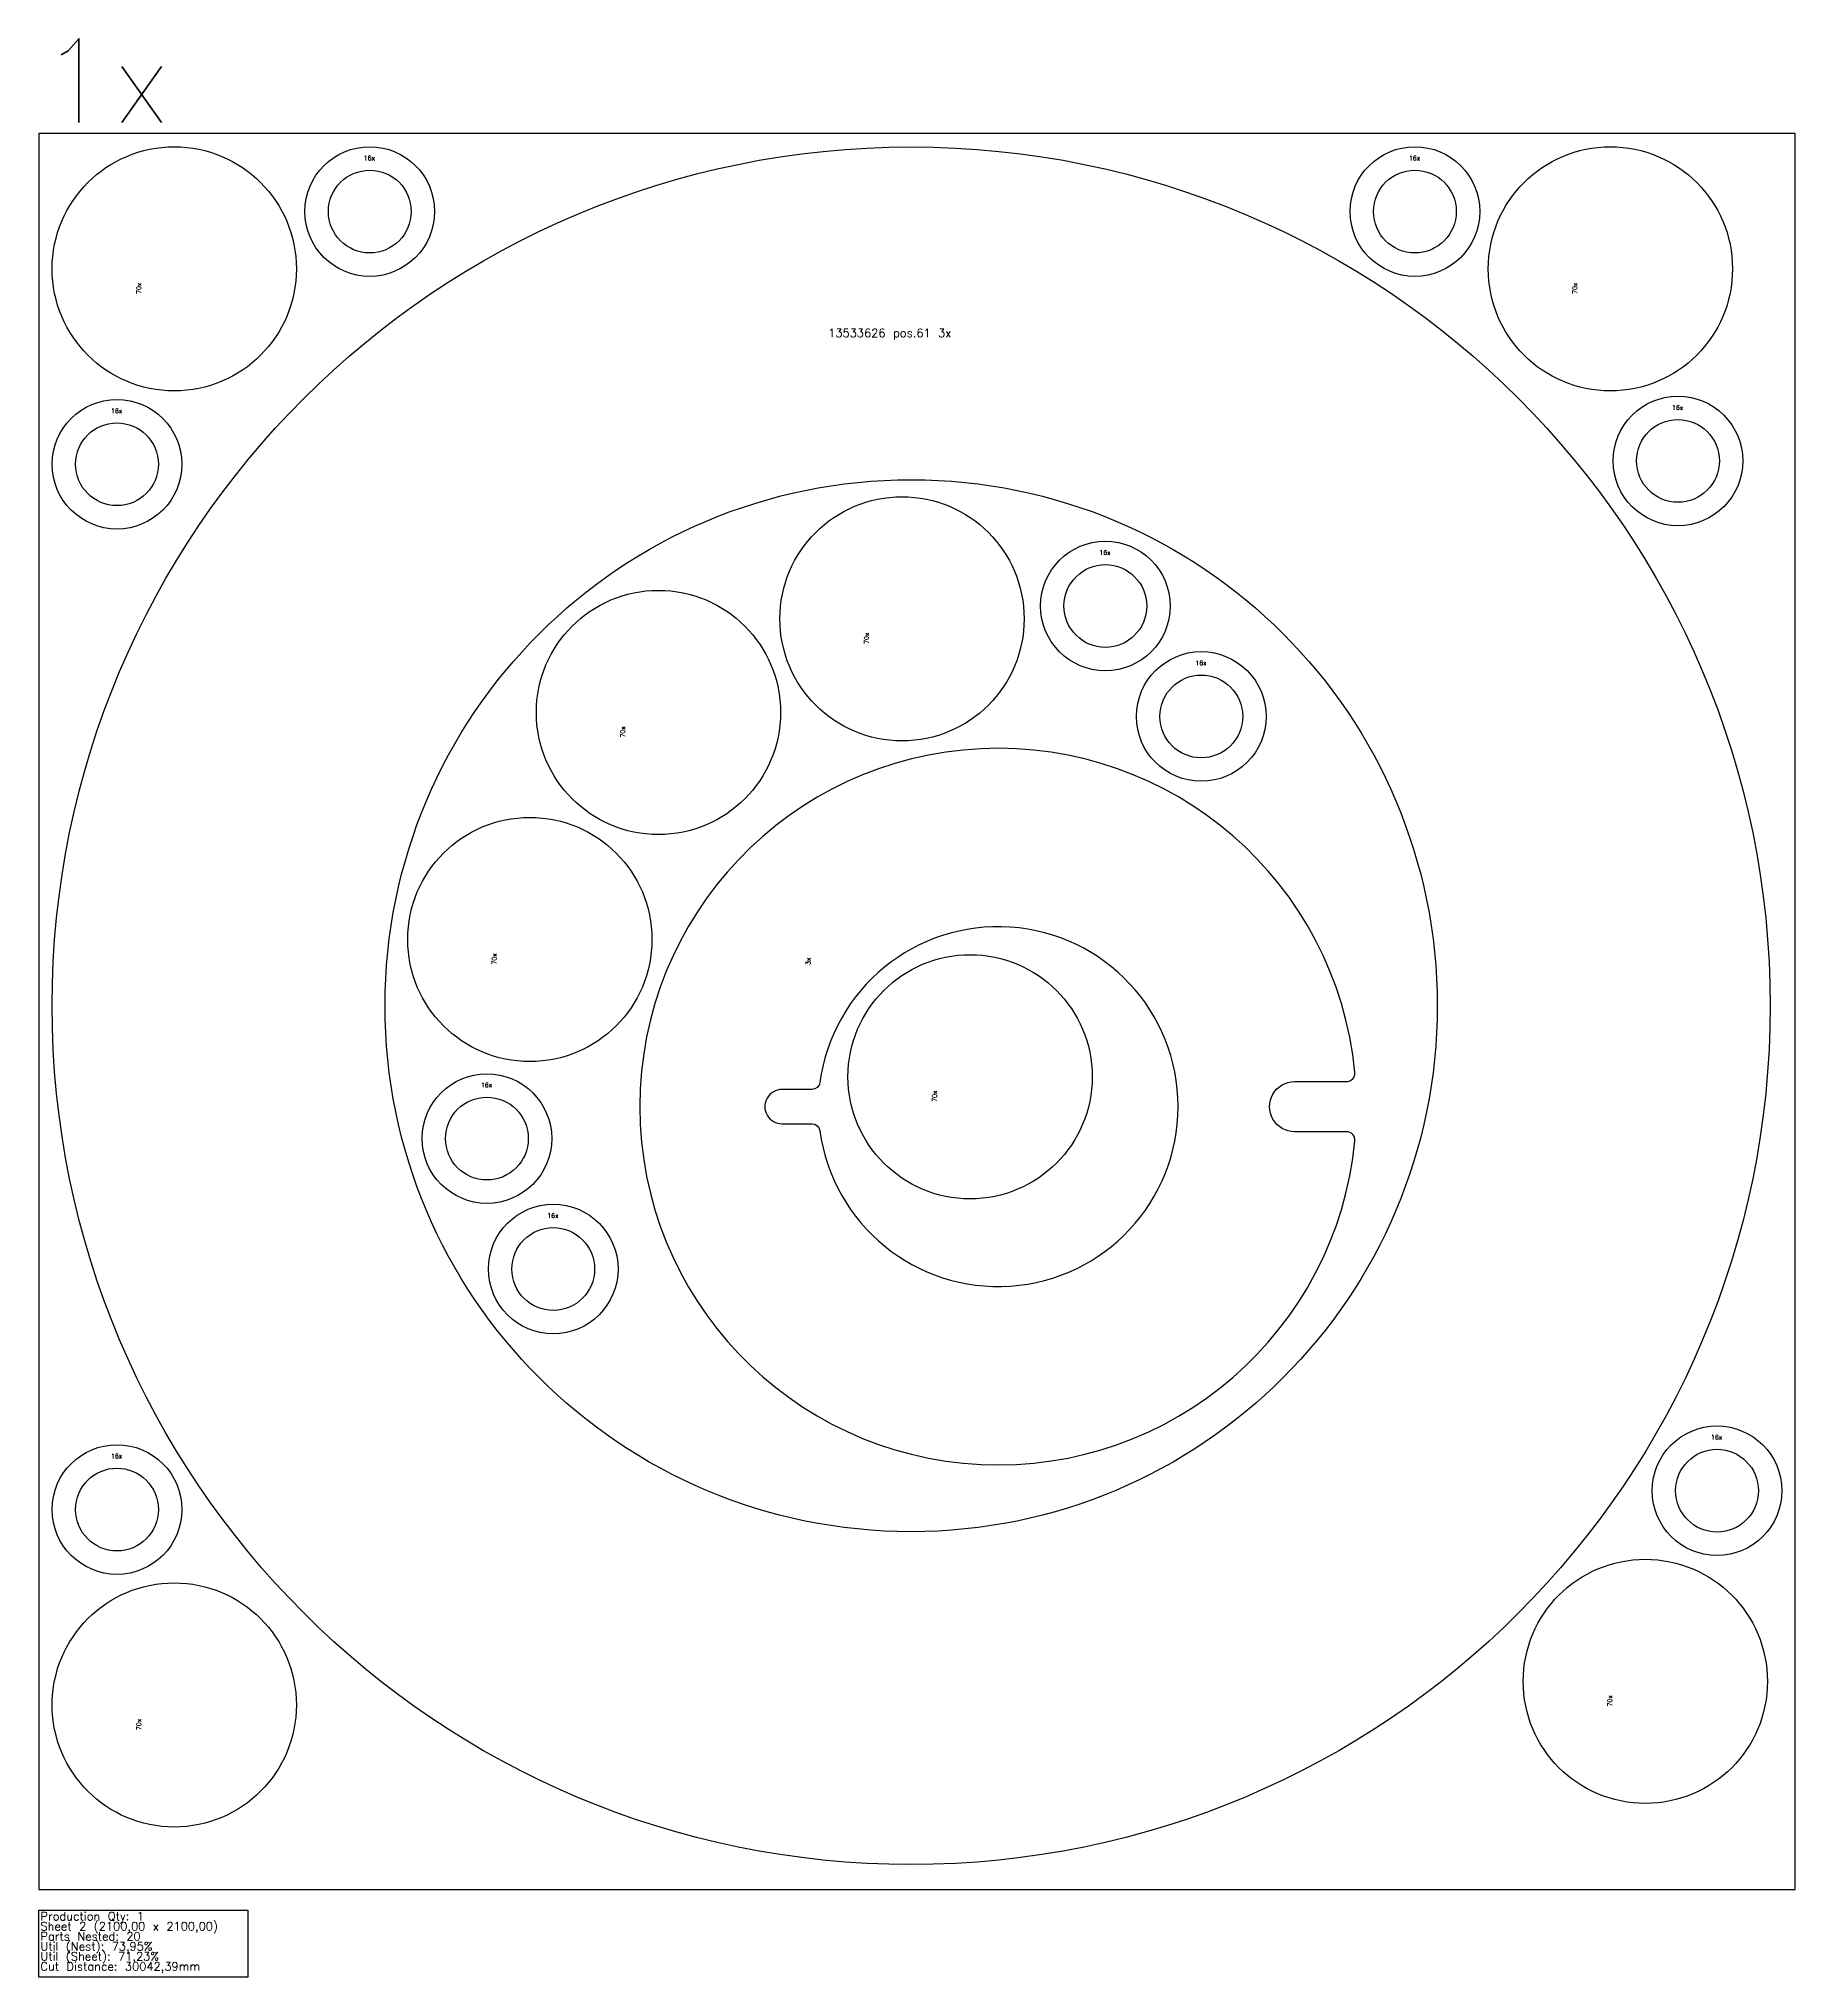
# Model space of a CAD drawing. Header units: millimetres. Extents: x 0 to 9440, y -105 to 2256.
# Drawn here: x 2205 to 4305, y -105 to 2213 of the extents above; entities that cross this region are included whole.
import ezdxf

# ---------------------------------------------------------------- set-up
doc = ezdxf.new("R2010")
doc.units = ezdxf.units.MM
for name, color, linetype in [('--NestedParts--', 7, 'Continuous'), ('sheet', 24, 'Continuous'), ('Stats', 7, 'Continuous'), ('Texto', 7, 'Continuous')]:
    doc.layers.add(name, color=color, linetype=linetype)
doc.styles.get("Standard").update_dxf_attribs({"font": 'txt.shx'})

msp = doc.modelspace()

# ---------------------------------------------------------------- linework, layer by layer
at = {"layer": '--NestedParts--', "color": 7}
for points in [[(3706.5, 966.1), (3768.6, 966.1, 0.442537), (3778.5, 977.1, 20.877101), (3778.5, 895.2, 0.442537), (3768.6, 906.1), (3706.5, 906.1, -1.000001)], [(3093.5, 915.6), (3129.5, 915.6, -0.37548), (3138.9, 907.4, 14.899551), (3138.9, 964.9, -0.37548), (3129.5, 956.6), (3093.5, 956.6, 1.000002)]]:
    msp.add_lwpolyline(points, format="xyb", close=True, dxfattribs=at)
for centre, radius in [((2367, 1938), 146), ((3248, 1056.8), 1027), ((2600.7, 2006.5), 77.5), ((3850.3, 2006.5), 77.5), ((4084, 1938), 146), ((2600.7, 2006.5), 49.5), ((3850.3, 2006.5), 49.5), ((4164.8, 1708.3), 77.5), ((2298.5, 1704.3), 77.5), ((2298.5, 1704.3), 49.5), ((4164.8, 1708.3), 49.5), ((3248, 1056.8), 629), ((3237.1, 1519.5), 146), ((3480.2, 1534.8), 77.5), ((3480.2, 1534.8), 49.5), ((2945.9, 1407.5), 146), ((3594.9, 1402.7), 77.5), ((3594.9, 1402.7), 49.5), ((2792.1, 1136), 146), ((3318.5, 971.8), 146), ((2740.8, 897.9), 77.5), ((2740.8, 897.9), 49.5), ((2820.1, 741.9), 77.5), ((2820.1, 741.9), 49.5), ((4211.5, 476.8), 77.5), ((2298.5, 454.3), 77.5), ((4211.5, 476.8), 49.5), ((2298.5, 454.3), 49.5), ((4125.8, 248.8), 146), ((2367, 220.6), 146)]:
    msp.add_circle(centre, radius, dxfattribs=at)
at = {"layer": 'sheet', "color": 7}
msp.add_lwpolyline([(2205, 0), (4305, 0), (4305, 2100), (2205, 2100)], close=True, dxfattribs=at)
at = {"layer": 'Stats', "color": 151}
msp.add_lwpolyline([(2205, -25), (2455, -25), (2455, -105), (2205, -105), (2205, -25)], close=True, dxfattribs=at)

# ---------------------------------------------------------------- texts
at = {"insert": (2205.9, 2213.1), "char_height": 100, "attachment_point": 1}
msp.add_mtext_dynamic_manual_height_columns('1x', width=178.314, gutter_width=1, heights=[0], dxfattribs=at)
at = {"layer": 'Stats', "color": 60}
for s, p in [('Sheet 2 (2100,00 x 2100,00)', (2207, -49)), ('Production Qty: 1', (2207, -37)), ('Parts Nested: 20', (2207, -61)), ('Util (Nest): 73,95%', (2207, -73)), ('Cut Distance: 30042,39mm', (2207, -97)), ('Util (Sheet): 71,23%', (2207, -85))]:
    msp.add_text(s, height=10, dxfattribs=at).set_placement(p)
at = {"layer": 'Texto', "color": 3}
for s, insert, char_height, width, attachment_point in [('16x', (2593.5, 2073.2), 5.5, 8.8, 1), ('16x', (3843.1, 2073.2), 5.5, 8.8, 1), ('13533626 pos.61 3x ', (3296.1, 1866.3), 10, 166.336, 3), ('16x', (2291.3, 1771), 5.5, 8.8, 1), ('16x', (4157.6, 1775), 5.5, 8.8, 1), ('16x', (3473, 1601.5), 5.5, 8.8, 1), ('16x', (3587.7, 1469.4), 5.5, 8.8, 1), ('16x', (2733.6, 964.7), 5.5, 8.8, 1), ('16x', (2812.9, 808.6), 5.5, 8.8, 1), ('16x', (4204.3, 543.5), 5.5, 8.8, 1), ('16x', (2291.3, 521), 5.5, 8.8, 1)]:
    msp.add_mtext(s, dxfattribs=dict(at, insert=insert, char_height=char_height, width=width, attachment_point=attachment_point))
at = {"layer": 'Texto', "color": 3, "char_height": 5.5, "width": 8.8, "attachment_point": 1, "rotation": 90}
for s, insert in [('70x', (2321.8, 1907.9)), ('70x', (4038.7, 1907.9)), ('70x', (3191.9, 1489.4)), ('70x', (2900.6, 1377.5)), ('70x', (2746.8, 1106)), ('3x', (3122.2, 1105.5)), ('70x', (3273.3, 941.8)), ('70x', (4080.6, 218.8)), ('70x', (2321.8, 190.5))]:
    msp.add_mtext(s, dxfattribs=dict(at, insert=insert))

doc.saveas('drawing.dxf')
